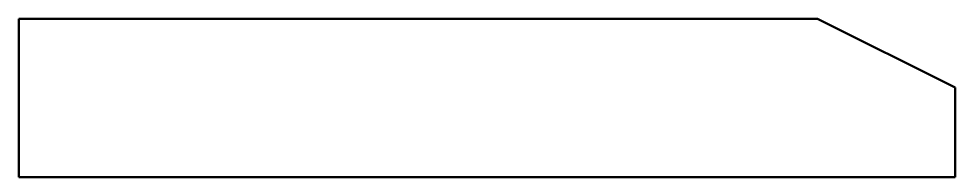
# Model space of a CAD drawing. Header units: millimetres. Extents: x 229 to 365, y 198 to 222.
import ezdxf

# ---------------------------------------------------------------- set-up
doc = ezdxf.new("R2010")
doc.units = ezdxf.units.MM
doc.layers.add('Visible (ISO)', color=7, linetype='Continuous', lineweight=50)

msp = doc.modelspace()

# ---------------------------------------------------------------- linework, layer by layer
at = {"layer": 'Visible (ISO)'}
for p, q in [((229, 221.5), (345, 221.5)), ((229, 198.5), (229, 221.5)), ((345, 221.5), (365, 211.5)), ((365, 211.5), (365, 198.5)), ((365, 198.5), (229, 198.5))]:
    msp.add_line(p, q, dxfattribs=at)

doc.saveas('drawing.dxf')
